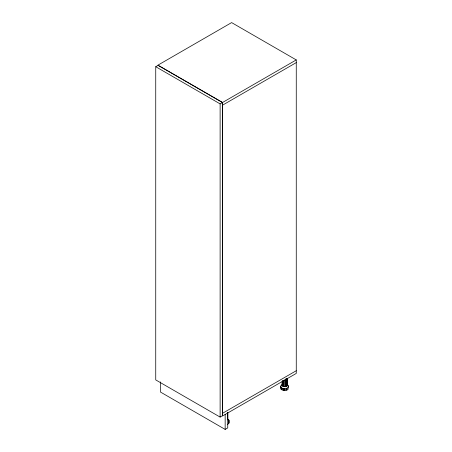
<?xml version="1.0" encoding="UTF-8"?>
<svg xmlns="http://www.w3.org/2000/svg" width="452" height="452" viewBox="0 0 452 452"><rect width="100%" height="100%" fill="white"/><g stroke="black" fill="none" stroke-linecap="round" stroke-linejoin="round"><path stroke-width="0.68" d="M227.616 412.58L227.616 419.931L227.825 412.67M227.655 412.693L227.825 419.349M280.822 388.149L280.822 386.437M282.415 389.161L281.494 389.613L281.494 387.895L281.941 388.2L281.941 389.918L283.636 390.477L283.845 388.652M282.895 380.691L282.799 386.115L282.24 385.635L282.24 380.957M282.799 386.115L282.799 380.776M284.63 379.878L284.63 386.556L283.641 386.443L283.641 380.431M286.235 388.404L286.172 390.37L285.342 390.652L284.314 390.551L284.523 388.72M286.461 378.77L286.461 386.115L285.619 386.443L285.619 379.092M287.218 378.38L287.048 385.081L287.048 378.403M228.949 422.061L228.938 423.196L228.718 419.97L228.718 421.682L228.367 421.117M282.963 386.234L286.297 386.748L286.353 385.059M282.24 384.488L282.042 385.059L282.212 381.703M286.461 386.115L287.218 385.059M228.328 422.292L229.305 420.767L228.367 419.258M228.938 421.484L228.695 423.575L227.486 424.434M283.641 386.443L283.737 380.347M282.155 384.771L280.816 385.692L280.822 387.296L282.607 388.517L285.342 388.793L287.738 387.991L288.681 386.488L287.732 384.985L286.528 384.584M281.489 385.375L281.929 385.07M155.737 66.715L158.059 65.37L222.446 102.542L222.446 415.738L220.118 417.083L155.737 379.912L155.737 66.715L220.118 103.887L222.446 102.542M222.576 102.468L296.263 59.918L296.263 373.42L222.576 415.964L222.576 102.468L157.934 65.144L231.622 22.6L296.263 59.918M222.576 105.152L296.263 62.608M222.576 413.275L296.263 370.73M160.517 381.9L160.517 392.082L225.158 429.4L227.746 427.908L227.746 412.981M286.172 388.658L286.839 388.437L286.839 390.149L288.093 389.285L288.088 385.692M285.568 389.771L286.235 389.545L286.839 390.149M287.02 384.488L287.048 385.081M285.619 386.443L284.63 386.556M283.845 389.793L284.523 389.861M282.895 386.036L283.737 386.358M285.167 386.183L286.297 386.748M281.494 389.613L280.822 389.149L280.822 386.833M287.02 378.284L287.02 385.635M286.879 378.234L286.879 385.579M286.314 378.714L286.314 386.064M285.585 378.996L285.585 386.341M284.314 390.551L284.314 388.833L283.636 388.765L283.636 390.477M225.158 414.473L225.158 429.4M220.118 103.887L220.118 417.083"/></g></svg>
